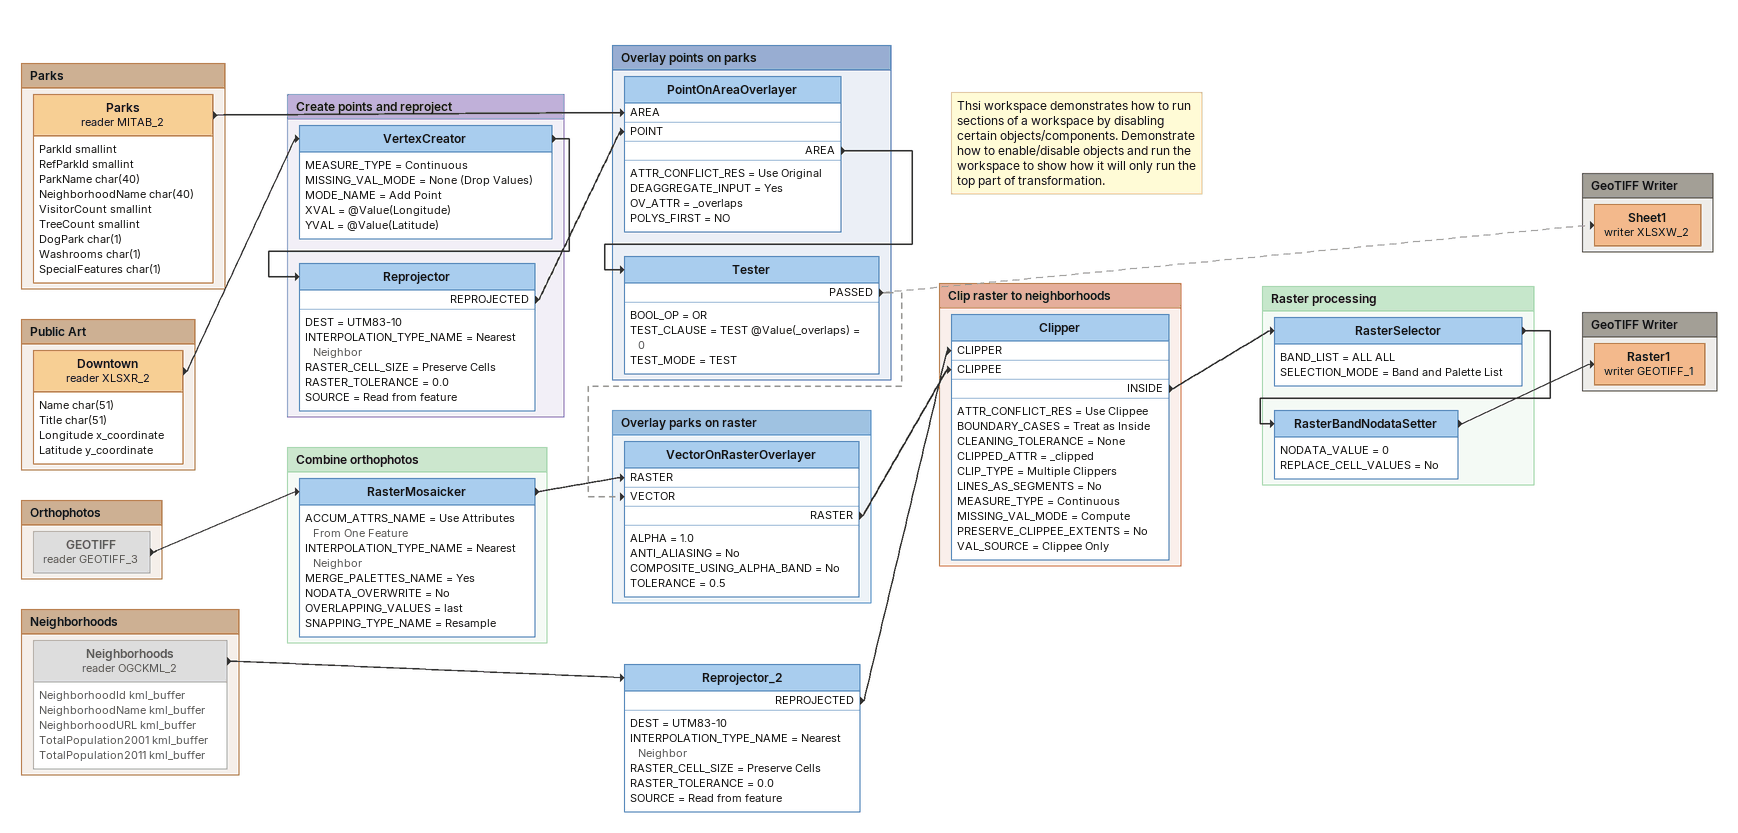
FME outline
Note: Thsi workspace demonstrates how to run sections of a workspace by disabling certain objects/components. Demonstrate how to enable/disable objects and run the workspace to show how it will only run the top part of transformation.
Reprojector_2
    DEST = UTM83-10
    INTERPOLATION_TYPE_NAME = Nearest Neighbor
    RASTER_CELL_SIZE = Preserve Cells
    RASTER_TOLERANCE = 0.0
    SOURCE = Read from feature
    REPROJECTED -> Clipper [CLIPPER]

Bookmark: Parks
Parks (reader MITAB_2)
    attributes: ParkId smallint, RefParkId smallint, ParkName char(40), NeighborhoodName char(40), VisitorCount smallint, TreeCount smallint, DogPark char(1), Washrooms char(1), SpecialFeatures char(1)
    -> PointOnAreaOverlayer [AREA]

Bookmark: Public Art
Downtown (reader XLSXR_2)
    attributes: Name char(51), Title char(51), Longitude x_coordinate, Latitude y_coordinate
    -> VertexCreator

Bookmark: Create points and reproject
VertexCreator
    MEASURE_TYPE = Continuous
    MISSING_VAL_MODE = None (Drop Values)
    MODE_NAME = Add Point
    XVAL = @Value(Longitude)
    YVAL = @Value(Latitude)
    -> Reprojector
Reprojector
    DEST = UTM83-10
    INTERPOLATION_TYPE_NAME = Nearest Neighbor
    RASTER_CELL_SIZE = Preserve Cells
    RASTER_TOLERANCE = 0.0
    SOURCE = Read from feature
    REPROJECTED -> PointOnAreaOverlayer [POINT]

Bookmark: Overlay points on parks
PointOnAreaOverlayer
    ATTR_CONFLICT_RES = Use Original
    DEAGGREGATE_INPUT = Yes
    OV_ATTR = _overlaps
    POLYS_FIRST = NO
    AREA -> Tester
Tester
    BOOL_OP = OR
    TEST_CLAUSE = TEST @Value(_overlaps) = 0
    TEST_MODE = TEST
    PASSED -> VectorOnRasterOverlayer [VECTOR] [off]
    PASSED -> Sheet1 (writer XLSXW_2) [off]

Bookmark: GeoTIFF Writer
Sheet1 (writer XLSXW_2)

Bookmark: Orthophotos
GEOTIFF (reader GEOTIFF_3) [off]
    -> RasterMosaicker

Bookmark: Combine orthophotos
RasterMosaicker
    ACCUM_ATTRS_NAME = Use Attributes From One Feature
    INTERPOLATION_TYPE_NAME = Nearest Neighbor
    MERGE_PALETTES_NAME = Yes
    NODATA_OVERWRITE = No
    OVERLAPPING_VALUES = last
    SNAPPING_TYPE_NAME = Resample
    -> VectorOnRasterOverlayer [RASTER]

Bookmark: Overlay parks on raster
VectorOnRasterOverlayer
    ALPHA = 1.0
    ANTI_ALIASING = No
    COMPOSITE_USING_ALPHA_BAND = No
    TOLERANCE = 0.5
    RASTER -> Clipper [CLIPPEE]

Bookmark: Neighborhoods
Neighborhoods (reader OGCKML_2) [off]
    attributes: NeighborhoodId kml_buffer, NeighborhoodName kml_buffer, NeighborhoodURL kml_buffer, TotalPopulation2001 kml_buffer, TotalPopulation2011 kml_buffer
    -> Reprojector_2

Bookmark: Clip raster to neighborhoods
Clipper
    ATTR_CONFLICT_RES = Use Clippee
    BOUNDARY_CASES = Treat as Inside
    CLEANING_TOLERANCE = None
    CLIPPED_ATTR = _clipped
    CLIP_TYPE = Multiple Clippers
    LINES_AS_SEGMENTS = No
    MEASURE_TYPE = Continuous
    MISSING_VAL_MODE = Compute
    PRESERVE_CLIPPEE_EXTENTS = No
    VAL_SOURCE = Clippee Only
    INSIDE -> RasterSelector

Bookmark: Raster processing
RasterSelector
    BAND_LIST = ALL ALL
    SELECTION_MODE = Band and Palette List
    -> RasterBandNodataSetter
RasterBandNodataSetter
    NODATA_VALUE = 0
    REPLACE_CELL_VALUES = No
    -> Raster1 (writer GEOTIFF_1)

Bookmark: GeoTIFF Writer
Raster1 (writer GEOTIFF_1)
